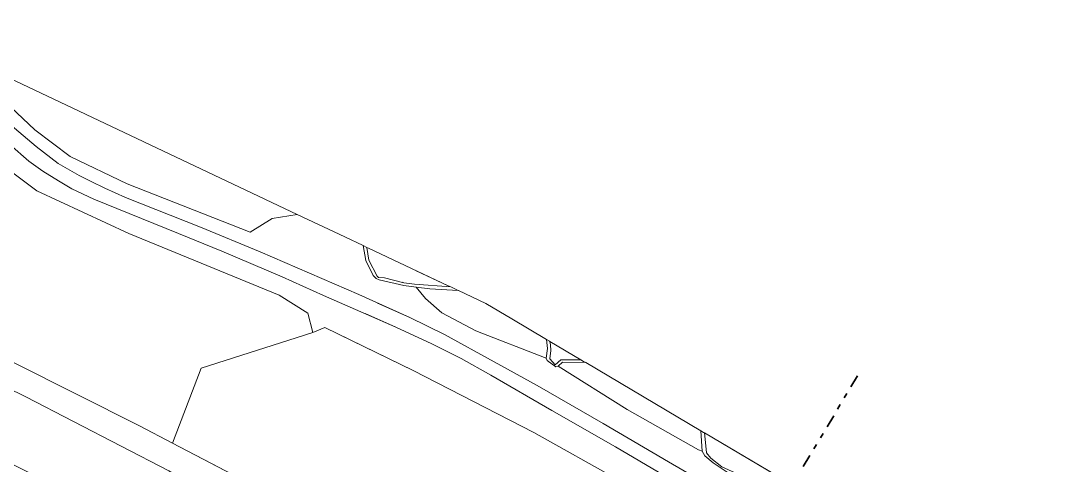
# Model space of a CAD drawing. Header units: metres. Extents: x 112942 to 118371, y 496117 to 499046.
# Drawn here: x 117347.6 to 117547.8, y 497075.7 to 497161.9 of the extents above; entities that cross this region are included whole.
import ezdxf

# ---------------------------------------------------------------- set-up
doc = ezdxf.new("R2010")
doc.units = ezdxf.units.M
doc.linetypes.add('AL-TEKENBLADGRENS', pattern=[11.5, 2.5, -1.5, 1, -1.5, 1, -1.5, 2.5])
doc.layers.add('B-WE-OG-TOPOKAART-G', color=7, linetype='Continuous', lineweight=18)
doc.layers.add('X-XX-AL-TEKENBLADGRENS-G', color=7, linetype='AL-TEKENBLADGRENS', lineweight=35)

msp = doc.modelspace()

# ---------------------------------------------------------------- linework, layer by layer
at = {"layer": 'B-WE-OG-TOPOKAART-G', "elevation": -1.396}
msp.add_lwpolyline([(117456.218, 497096.115), (117452.336, 497096.1), (117451.255, 497095.163), (117450.165, 497096.292), (117450.396, 497097.897), (117450.321, 497099.019), (117450.201, 497099.675), (117456.218, 497096.115)], close=True, dxfattribs=at)
msp.add_lwpolyline([(117456.218, 497096.115), (117452.336, 497096.1), (117451.255, 497095.163), (117450.165, 497096.292), (117450.396, 497097.897), (117450.321, 497099.019), (117450.201, 497099.675), (117456.218, 497096.115)], close=True, dxfattribs=at)
at = {"layer": 'B-WE-OG-TOPOKAART-G'}
for points in [[(117522.409, 497039.368, -1.276), (117496.91, 497054.142, -1.187), (117447.074, 497082.051, -1.18), (117423.711, 497094.013, -1.227), (117406.605, 497102.358, -1.24), (117404.253, 497101.393, -1.141), (117403.323, 497105.134, -1.043), (117397.71, 497108.631, -0.93), (117368.601, 497120.605, -0.817), (117350.763, 497128.838, -0.63), (117339.58, 497137.228, -0.678), (117328.296, 497149.107, -0.722), (117304.712, 497153.005, -0.722), (117293.234, 497156.528, -0.722), (117286.653, 497158.74, -0.785), (117287.892, 497163.348, -0.854)], [(117278.616, 497128.273, -1.343), (117286.653, 497158.74, -0.785), (117293.234, 497156.528, -0.722), (117304.712, 497153.005, -0.722), (117328.296, 497149.107, -0.722), (117339.58, 497137.228, -0.678), (117350.763, 497128.838, -0.63), (117368.601, 497120.605, -0.817), (117397.71, 497108.631, -0.93), (117403.323, 497105.134, -1.043), (117404.253, 497101.393, -1.141), (117382.614, 497094.491, -1.135), (117377.096, 497079.967, -1.337), (117370.684, 497083.314, -1.397), (117346.387, 497095.539, -1.383), (117318.528, 497109.695, -1.347), (117278.616, 497128.273, -1.343)], [(117396.357, 497123.512, -0.927), (117392.092, 497120.844, -0.797), (117368.31, 497130.219, -0.643), (117357.216, 497135.528, -0.79), (117350.403, 497140.705, -0.84), (117337.594, 497152.708, -0.813), (117333.314, 497156.227, -0.797), (117330.403, 497157.777, -0.83), (117401.22, 497124.302, -1.02), (117396.357, 497123.512, -0.927)], [(117337.594, 497152.708, -0.813), (117350.403, 497140.705, -0.84), (117357.216, 497135.528, -0.79), (117368.31, 497130.219, -0.643), (117392.092, 497120.844, -0.797), (117396.357, 497123.512, -0.927), (117401.22, 497124.302, -1.02), (117410.484, 497119.923, -1.23), (117414.025, 497118.249, -1.159), (117414.521, 497115.352, -1.153), (117415.971, 497112.465, -1.099), (117416.539, 497111.862, -1.099), (117417.114, 497111.607, -1.096), (117421.866, 497110.502, -1.105), (117424.314, 497110.188, -1.189), (117426.082, 497107.968, -1), (117429.292, 497105.221, -1.003), (117435.823, 497101.727, -1.042), (117449.478, 497096.416, -1.147), (117449.704, 497095.977, -1.147), (117451.336, 497094.781, -1.171), (117451.831, 497094.852, -1.171), (117465.188, 497086.477, -1.024), (117478.968, 497078.639, -1.132), (117479.69, 497078.419, -1.174), (117480.243, 497077.523, -1.189), (117481.822, 497076.155, -1.204), (117484.533, 497074.36, -1.204)], [(117523.666, 497046.499, -1.052), (117509.99, 497054.751, -1.004), (117505.957, 497057.126, -0.989), (117489.841, 497066.645, -1.036), (117473.2, 497076.315, -1.084), (117460.521, 497083.767, -1.084), (117447.762, 497091.104, -1.057), (117439.415, 497095.746, -1.045), (117429.794, 497101.037, -0.994), (117423.063, 497104.322, -0.934), (117413.151, 497108.751, -0.94), (117394.085, 497117.05, -0.745), (117382.469, 497121.798, -0.637), (117367.932, 497127.602, -0.664), (117363.97, 497129.357, -0.616), (117361.327, 497130.667, -0.595), (117358.99, 497131.824, -0.568), (117354.933, 497134.171, -0.607), (117350.655, 497137.449, -0.745), (117345.631, 497141.741, -0.751)], [(117345.631, 497141.741, -0.751), (117350.655, 497137.449, -0.745), (117354.933, 497134.171, -0.607), (117358.99, 497131.824, -0.568), (117361.327, 497130.667, -0.595), (117363.97, 497129.357, -0.616), (117367.932, 497127.602, -0.664), (117382.469, 497121.798, -0.637), (117394.085, 497117.05, -0.745), (117413.151, 497108.751, -0.94), (117423.063, 497104.322, -0.934), (117429.794, 497101.037, -0.994), (117439.415, 497095.746, -1.045), (117447.762, 497091.104, -1.057), (117460.521, 497083.767, -1.084), (117473.2, 497076.315, -1.084), (117489.841, 497066.645, -1.036), (117505.957, 497057.126, -0.989), (117509.99, 497054.751, -1.004), (117523.666, 497046.499, -1.052)], [(117345.529, 497137.85, -0.73), (117349.258, 497134.644, -0.676), (117351.945, 497132.65, -0.634), (117354.993, 497130.793, -0.601), (117357.551, 497129.25, -0.592), (117361.824, 497127.218, -0.637), (117368.652, 497124.458, -0.763), (117378.221, 497120.59, -0.682), (117386.61, 497117.164, -0.757), (117398.324, 497112.198, -0.898), (117406.329, 497108.6, -0.913), (117413.59, 497105.423, -0.949), (117420.351, 497102.443, -0.958), (117427.319, 497099.221, -1.021), (117433.026, 497096.356, -1.012), (117438.784, 497093.163, -1.039), (117450.6, 497086.274, -1.027), (117462.904, 497079.214, -1.03), (117475.948, 497071.568, -1.051), (117490.994, 497062.806, -0.988), (117505.466, 497054.211, -1.012), (117521.663, 497044.652, -1.07), (117523.182, 497043.751, -1.069)], [(117523.182, 497043.751, -1.069), (117521.663, 497044.652, -1.07), (117505.466, 497054.211, -1.012), (117490.994, 497062.806, -0.988), (117475.948, 497071.568, -1.051), (117462.904, 497079.214, -1.03), (117450.6, 497086.274, -1.027), (117438.784, 497093.163, -1.039), (117433.026, 497096.356, -1.012), (117427.319, 497099.221, -1.021), (117420.351, 497102.443, -0.958), (117413.59, 497105.423, -0.949), (117406.329, 497108.6, -0.913), (117398.324, 497112.198, -0.898), (117386.61, 497117.164, -0.757), (117378.221, 497120.59, -0.682), (117368.652, 497124.458, -0.763), (117361.824, 497127.218, -0.637), (117357.551, 497129.25, -0.592), (117354.993, 497130.793, -0.601), (117351.945, 497132.65, -0.634), (117349.258, 497134.644, -0.676), (117345.529, 497137.85, -0.73)], [(117514.485, 496994.432, -1.427), (117488.769, 497010.577, -1.42), (117460.367, 497028.182, -1.417), (117435.707, 497042.69, -1.414), (117401.631, 497061.509, -1.414), (117376.366, 497074.612, -1.397), (117348.656, 497088.908, -1.393), (117317.427, 497104.276, -1.37), (117277.019, 497122.914, -1.37), (117278.616, 497128.273, -1.343), (117318.528, 497109.695, -1.347), (117346.387, 497095.539, -1.383), (117370.684, 497083.314, -1.397), (117377.096, 497079.967, -1.337), (117400.482, 497067.76, -1.407), (117429.106, 497052.414, -1.42), (117450.721, 497039.914, -1.43), (117470.549, 497027.961, -1.443), (117490.429, 497015.366, -1.447), (117511.886, 497001.629, -1.447), (117515.352, 496999.35, -1.45)], [(117277.019, 497122.914, -1.37), (117317.427, 497104.276, -1.37), (117348.656, 497088.908, -1.393), (117376.366, 497074.612, -1.397), (117404.118, 497057.952, -0.751), (117410.605, 497053.246, -0.475), (117405.195, 497044.41, 4.12), (117361.567, 497068.011, 3.721), (117337.571, 497080.157, 3.817), (117313.143, 497092.21, 3.857), (117273.853, 497111.142, 3.546), (117277.019, 497122.914, -1.37)], [(117424.314, 497110.188, -1.189), (117421.866, 497110.502, -1.105), (117417.114, 497111.607, -1.096), (117416.539, 497111.862, -1.099), (117415.971, 497112.465, -1.099), (117414.521, 497115.352, -1.153), (117414.025, 497118.249, -1.159), (117414.742, 497117.91, -1.396), (117415.103, 497115.45, -1.396), (117416.717, 497112.294, -1.396), (117416.967, 497112.093, -1.396), (117418.159, 497112.02, -1.396), (117421.907, 497111.065, -1.396), (117423.961, 497110.802, -1.396), (117430.982, 497110.233, -1.396), (117432.438, 497109.546, -1.15), (117426.912, 497109.855, -1.15), (117424.314, 497110.188, -1.189)], [(117430.982, 497110.233, -1.396), (117423.961, 497110.802, -1.396), (117421.907, 497111.065, -1.396), (117418.159, 497112.02, -1.396), (117416.967, 497112.093, -1.396), (117416.717, 497112.294, -1.396), (117415.103, 497115.45, -1.396), (117414.742, 497117.91, -1.396), (117415.031, 497117.774, -1.423), (117430.462, 497110.479, -1.43), (117430.982, 497110.233, -1.396)], [(117424.304, 497113.39, -1.427), (117430.462, 497110.479, -1.43), (117430.982, 497110.233, -1.396)], [(117421.08, 497110.685, -1.104), (117421.866, 497110.502, -1.105), (117424.314, 497110.188, -1.189), (117426.082, 497107.968, -1), (117429.292, 497105.221, -1.003), (117435.823, 497101.727, -1.042), (117449.478, 497096.416, -1.147), (117449.704, 497095.977, -1.147), (117451.336, 497094.781, -1.171), (117451.831, 497094.852, -1.171), (117465.188, 497086.477, -1.024), (117478.968, 497078.639, -1.132), (117479.69, 497078.419, -1.174), (117480.243, 497077.523, -1.189), (117481.822, 497076.155, -1.204), (117484.533, 497074.36, -1.204)], [(117424.314, 497110.188, -1.189), (117421.866, 497110.502, -1.105), (117421.08, 497110.685, -1.104)], [(117430.982, 497110.233, -1.396), (117423.961, 497110.802, -1.396), (117421.907, 497111.065, -1.396), (117421.62, 497111.138, -1.396)], [(117421.62, 497111.138, -1.396), (117421.907, 497111.065, -1.396), (117423.961, 497110.802, -1.396), (117430.982, 497110.233, -1.396), (117432.438, 497109.546, -1.15), (117426.912, 497109.855, -1.15), (117424.314, 497110.188, -1.189)], [(117424.314, 497110.188, -1.189), (117426.912, 497109.855, -1.15), (117432.438, 497109.546, -1.15), (117432.486, 497109.523, -1.217), (117437.808, 497107.007, -0.94), (117442.843, 497104.028, -1.19), (117449.573, 497100.047, -1.189), (117449.75, 497098.284, -1.165), (117449.478, 497096.416, -1.147), (117435.823, 497101.727, -1.042), (117429.292, 497105.221, -1.003), (117426.082, 497107.968, -1), (117424.314, 497110.188, -1.189)], [(117424.314, 497110.188, -1.189), (117426.912, 497109.855, -1.15), (117432.438, 497109.546, -1.15), (117432.486, 497109.523, -1.217), (117437.808, 497107.007, -0.94), (117442.843, 497104.028, -1.19), (117449.573, 497100.047, -1.189), (117449.75, 497098.284, -1.165), (117449.478, 497096.416, -1.147), (117435.823, 497101.727, -1.042), (117429.292, 497105.221, -1.003), (117426.082, 497107.968, -1), (117424.314, 497110.188, -1.189)], [(117416.821, 497107.111, -0.938), (117423.063, 497104.322, -0.934), (117429.794, 497101.037, -0.994), (117439.415, 497095.746, -1.045), (117447.762, 497091.104, -1.057), (117460.521, 497083.767, -1.084), (117473.2, 497076.315, -1.084), (117489.841, 497066.645, -1.036), (117505.957, 497057.126, -0.989), (117509.99, 497054.751, -1.004), (117525.437, 497045.43, -1.058), (117541.833, 497035.819, -1.061), (117559.991, 497025.095, -0.965), (117576.683, 497015.584, -1.006), (117586.159, 497009.873, -1.04), (117592.967, 497005.626, -1.07), (117599.312, 497001.386, -1.085), (117610.259, 496993.842, -1.121), (117621.059, 496986.106, -1.142), (117634.974, 496975.966, -1.187)], [(117638.233, 496978.361, -1.298), (117634.974, 496975.966, -1.187), (117621.059, 496986.106, -1.142), (117610.259, 496993.842, -1.121), (117599.312, 497001.386, -1.085), (117592.967, 497005.626, -1.07), (117586.159, 497009.873, -1.04), (117576.683, 497015.584, -1.006), (117559.991, 497025.095, -0.965), (117541.833, 497035.819, -1.061), (117525.437, 497045.43, -1.058), (117509.99, 497054.751, -1.004), (117505.957, 497057.126, -0.989), (117489.841, 497066.645, -1.036), (117473.2, 497076.315, -1.084), (117460.521, 497083.767, -1.084), (117447.762, 497091.104, -1.057), (117439.415, 497095.746, -1.045), (117429.794, 497101.037, -0.994), (117423.063, 497104.322, -0.934), (117416.821, 497107.111, -0.938)], [(117634.974, 496975.966, -1.187), (117632.614, 496974.232, -1.259), (117625.987, 496979.096, -1.139), (117613.993, 496987.784, -1.178), (117603.932, 496994.806, -1.202), (117598.621, 496998.579, -1.157), (117594.33, 497001.541, -1.103), (117588.857, 497005.098, -1.076), (117584.688, 497007.669, -1.037), (117574.454, 497013.647, -1), (117560.379, 497021.76, -0.992), (117548.166, 497028.697, -1.006), (117539.509, 497034.066, -1.064), (117521.663, 497044.652, -1.07), (117505.466, 497054.211, -1.012), (117490.994, 497062.806, -0.988), (117475.948, 497071.568, -1.051), (117462.904, 497079.214, -1.03), (117450.6, 497086.274, -1.027), (117438.784, 497093.163, -1.039), (117433.026, 497096.356, -1.012), (117427.319, 497099.221, -1.021), (117420.351, 497102.443, -0.958), (117414.389, 497105.071, -0.95)], [(117414.389, 497105.071, -0.95), (117420.351, 497102.443, -0.958), (117427.319, 497099.221, -1.021), (117433.026, 497096.356, -1.012), (117438.784, 497093.163, -1.039), (117450.6, 497086.274, -1.027), (117462.904, 497079.214, -1.03), (117475.948, 497071.568, -1.051), (117490.994, 497062.806, -0.988), (117505.466, 497054.211, -1.012), (117521.663, 497044.652, -1.07), (117539.509, 497034.066, -1.064), (117548.166, 497028.697, -1.006), (117560.379, 497021.76, -0.992), (117574.454, 497013.647, -1), (117584.688, 497007.669, -1.037), (117588.857, 497005.098, -1.076), (117594.33, 497001.541, -1.103), (117598.621, 496998.579, -1.157), (117603.932, 496994.806, -1.202), (117613.993, 496987.784, -1.178), (117625.987, 496979.096, -1.139), (117632.614, 496974.232, -1.259)], [(117515.352, 496999.35, -1.45), (117511.886, 497001.629, -1.447), (117490.429, 497015.366, -1.447), (117470.549, 497027.961, -1.443), (117450.721, 497039.914, -1.43), (117429.106, 497052.414, -1.42), (117400.482, 497067.76, -1.407), (117377.096, 497079.967, -1.337), (117382.614, 497094.491, -1.135), (117404.253, 497101.393, -1.141), (117406.605, 497102.358, -1.24), (117423.711, 497094.013, -1.227), (117447.074, 497082.051, -1.18), (117496.91, 497054.142, -1.187), (117522.409, 497039.368, -1.276)], [(117409.483, 497100.954, -1.238), (117423.711, 497094.013, -1.227), (117447.074, 497082.051, -1.18), (117496.91, 497054.142, -1.187), (117528.41, 497035.891, -1.297), (117569.395, 497011.035, -1.223), (117597.348, 496994.978, -1.337), (117617.868, 496979.867, -1.233), (117629.127, 496971.67, -1.249)], [(117632.614, 496974.232, -1.259), (117629.127, 496971.67, -1.249), (117617.868, 496979.867, -1.233), (117597.348, 496994.978, -1.337), (117569.395, 497011.035, -1.223), (117528.41, 497035.891, -1.297), (117496.91, 497054.142, -1.187), (117447.074, 497082.051, -1.18), (117423.711, 497094.013, -1.227), (117409.483, 497100.954, -1.238)], [(117451.831, 497094.852, -1.171), (117451.336, 497094.781, -1.171), (117449.704, 497095.977, -1.147), (117449.478, 497096.416, -1.147), (117449.75, 497098.284, -1.165), (117449.573, 497100.047, -1.189), (117450.115, 497099.726, -1.36), (117450.201, 497099.675, -1.396), (117450.321, 497099.019, -1.396), (117450.396, 497097.897, -1.396), (117450.165, 497096.292, -1.396), (117451.255, 497095.163, -1.396), (117452.336, 497096.1, -1.396), (117456.218, 497096.115, -1.396), (117456.722, 497095.817, -1.37), (117457.144, 497095.567, -1.216), (117452.637, 497095.651, -1.171), (117451.831, 497094.852, -1.171)], [(117451.831, 497094.852, -1.171), (117451.336, 497094.781, -1.171), (117449.704, 497095.977, -1.147), (117449.478, 497096.416, -1.147), (117449.75, 497098.284, -1.165), (117449.573, 497100.047, -1.189), (117450.115, 497099.726, -1.36), (117450.201, 497099.675, -1.396), (117450.321, 497099.019, -1.396), (117450.396, 497097.897, -1.396), (117450.165, 497096.292, -1.396), (117451.255, 497095.163, -1.396), (117452.336, 497096.1, -1.396), (117456.218, 497096.115, -1.396), (117456.722, 497095.817, -1.37), (117457.144, 497095.567, -1.216), (117452.637, 497095.651, -1.171), (117451.831, 497094.852, -1.171)], [(117451.831, 497094.852, -1.171), (117452.637, 497095.651, -1.171), (117457.144, 497095.567, -1.216), (117479.455, 497082.368, -1.177), (117479.69, 497078.419, -1.174), (117478.968, 497078.639, -1.132), (117465.188, 497086.477, -1.024), (117451.831, 497094.852, -1.171)], [(117451.831, 497094.852, -1.171), (117452.637, 497095.651, -1.171), (117457.144, 497095.567, -1.216), (117479.455, 497082.368, -1.177), (117479.69, 497078.419, -1.174), (117478.968, 497078.639, -1.132), (117465.188, 497086.477, -1.024), (117451.831, 497094.852, -1.171)], [(117479.69, 497078.419, -1.174), (117479.455, 497082.368, -1.177), (117479.995, 497082.048, -1.383), (117480.192, 497081.931, -1.396), (117480.29, 497080.725, -1.396), (117480.566, 497078.102, -1.396), (117481.39, 497077.043, -1.396), (117483.546, 497075.368, -1.396)], [(117479.69, 497078.419, -1.174), (117479.455, 497082.368, -1.177), (117479.995, 497082.048, -1.383), (117480.192, 497081.931, -1.396), (117480.29, 497080.725, -1.396), (117480.566, 497078.102, -1.396), (117481.39, 497077.043, -1.396), (117483.546, 497075.368, -1.396), (117491.854, 497071.619, -1.396), (117496.623, 497069.334, -1.396), (117500.691, 497066.302, -1.396), (117508.106, 497062.388, -1.397), (117515.099, 497058.346, -1.397), (117523.27, 497053.15, -1.397), (117524.709, 497052.413, -1.397)], [(117480.192, 497081.931, -1.396), (117532.955, 497050.716, -1.544), (117528.913, 497050.778, -1.397), (117527.227, 497051.122, -1.397), (117523.27, 497053.15, -1.397), (117515.099, 497058.346, -1.397), (117508.106, 497062.388, -1.397), (117500.691, 497066.302, -1.396), (117496.623, 497069.334, -1.396), (117491.854, 497071.619, -1.396), (117483.546, 497075.368, -1.396), (117481.39, 497077.043, -1.396), (117480.566, 497078.102, -1.396), (117480.29, 497080.725, -1.396), (117480.192, 497081.931, -1.396)], [(117524.709, 497052.413, -1.397), (117523.27, 497053.15, -1.397), (117515.099, 497058.346, -1.397), (117508.106, 497062.388, -1.397), (117500.691, 497066.302, -1.396), (117496.623, 497069.334, -1.396), (117491.854, 497071.619, -1.396), (117483.546, 497075.368, -1.396), (117481.39, 497077.043, -1.396), (117480.566, 497078.102, -1.396), (117480.29, 497080.725, -1.396), (117480.192, 497081.931, -1.396)], [(117480.192, 497081.931, -1.396), (117525.217, 497055.294, -1.522)], [(117484.533, 497074.36, -1.204), (117481.822, 497076.155, -1.204), (117480.243, 497077.523, -1.189), (117479.69, 497078.419, -1.174)], [(117524.53, 497051.396, -1.077), (117509.071, 497060.751, -1.124), (117503.538, 497063.831, -1.186), (117500.513, 497065.894, -1.192), (117496.158, 497069.063, -1.264), (117492.437, 497070.828, -1.3), (117484.533, 497074.36, -1.204), (117481.822, 497076.155, -1.204), (117480.243, 497077.523, -1.189), (117479.69, 497078.419, -1.174)], [(117381.643, 497077.594, -1.351), (117400.482, 497067.76, -1.407), (117429.106, 497052.414, -1.42), (117450.721, 497039.914, -1.43), (117470.549, 497027.961, -1.443), (117490.429, 497015.366, -1.447), (117511.886, 497001.629, -1.447), (117535.291, 496986.239, -1.467), (117560.202, 496969.486, -1.513), (117581.489, 496954.316, -1.5), (117593.26, 496945.317, -1.5)], [(117629.127, 496971.67, -1.249), (117593.26, 496945.317, -1.5), (117581.489, 496954.316, -1.5), (117560.202, 496969.486, -1.513), (117535.291, 496986.239, -1.467), (117511.886, 497001.629, -1.447), (117490.429, 497015.366, -1.447), (117470.549, 497027.961, -1.443), (117450.721, 497039.914, -1.43), (117429.106, 497052.414, -1.42), (117400.482, 497067.76, -1.407), (117381.643, 497077.594, -1.351)]]:
    msp.add_polyline3d(points, dxfattribs=at)
at = {"layer": 'X-XX-AL-TEKENBLADGRENS-G'}
msp.add_lwpolyline([(117509.8, 497093.017), (117383.829, 496881.522)], dxfattribs=at)

doc.saveas('drawing.dxf')
